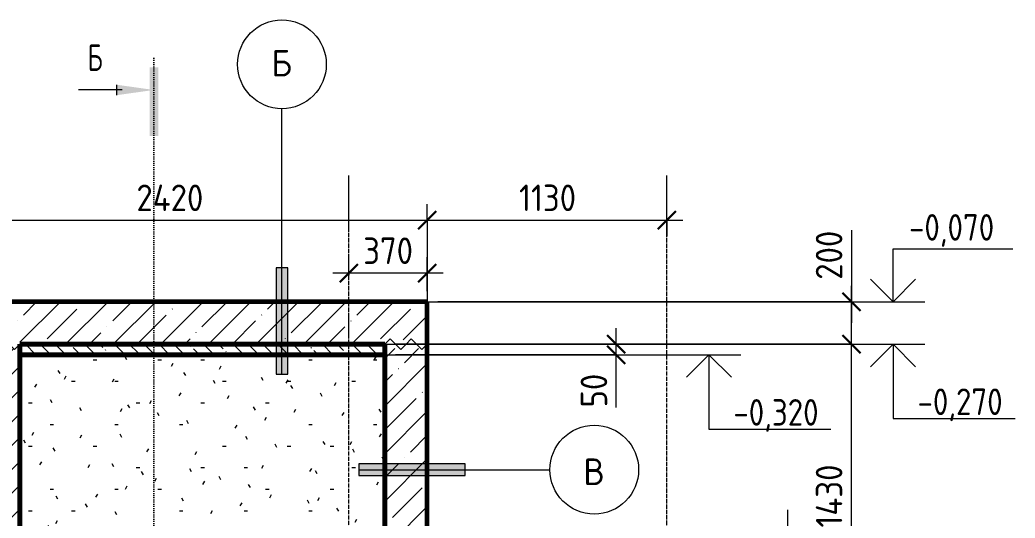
# Model space of a CAD drawing. Header units: millimetres. Extents: x 28039 to 90908, y -4005 to 79300.
# Drawn here: x 63630 to 68321, y -1089 to 1258 of the extents above; entities that cross this region are included whole.
import ezdxf

# ---------------------------------------------------------------- set-up
doc = ezdxf.new("R2010")
doc.units = ezdxf.units.MM
doc.linetypes.add('02 Штрихпунктирная _20 мм_', pattern=[25, 20, -2.5, 0, -2.5])
doc.linetypes.add('04 Пунктир 10мм', pattern=[10, 0, -10])
for name, color, linetype, lineweight in [('AA_Dim', 7, 'Continuous', 9), ('AA_Dim-50', 7, 'Continuous', 9), ('AA_Oformlenie', 7, 'Continuous', 9), ('AA_Razrez', 7, 'Continuous', 9), ('AA_Vinoska', 7, 'Continuous', 9), ('AA_Visotnaya otmetka', 7, 'Continuous', 9), ('AF_Stena', 7, 'Continuous', 9), ('Оси', 7, 'Continuous', 9)]:
    doc.layers.add(name, color=color, linetype=linetype, lineweight=lineweight)
for name, color, linetype, lineweight, true_color in [('AF_Perekritie', 7, 'Continuous', 60, 0x006a35), ('AF_Perekritie_Опалубка', 7, 'Continuous', 60, 0x006a35), ('AF_Stena_Опалубка', 7, 'Continuous', 20, 0x0063c6), ('KR_Fundament', 7, 'Continuous', 20, 0x804000)]:
    doc.layers.add(name, color=color, linetype=linetype, lineweight=lineweight, true_color=true_color)
doc.styles.add('GOST Common_1', font='GOST_Common.ttf', dxfattribs={"height": 125})
doc.styles.add('ISOCPEUR', font='isocpeur.TTF', dxfattribs={"width": 0.7, "height": 125})
doc.styles.add('ISOCPEUR_1', font='isocpeur.TTF', dxfattribs={"width": 0.9, "height": 125})
doc.styles.add('ISOCPEUR_2', font='isocpeur.TTF', dxfattribs={"width": 0.85, "height": 125})
doc.dimstyles.new('00_Точн_3_знака__прозр_', dxfattribs={"dimscale": 304.8, "dimtxt": 125.344371, "dimasz": 0.278871, "dimexe": 0.246063, "dimexo": 0.164042, "dimgap": 0.016404, "dimtad": 1, "dimdec": 3, "dimrnd": 0.001, "dimdsep": 46, "dimtxsty": 'ISOCPEUR_1', "dimblk1": 'OBLIQUE', "dimblk2": 'OBLIQUE', "dimsah": 1, "dimcen": 0.09, "dimdle": 0.246063, "dimazin": 0, "dimtfac": 1, "dimtdec": 4, "dimtix": 1, "dimtmove": 0, "dimatfit": 3, "dimfxl": 1, "dimtvp": 1, "dimtolj": 1, "dimtzin": 0, "dimlwd": 18, "dimlwe": 18, "dimarcsym": 2})
doc.dimstyles.new('00_Точн_3_знака__прозр__1', dxfattribs={"dimscale": 304.8, "dimtxt": 125.344371, "dimasz": 0.278871, "dimexe": 0.246063, "dimexo": 0.164042, "dimgap": 0.016404, "dimtad": 1, "dimdec": 3, "dimrnd": 0.001, "dimdsep": 46, "dimtxsty": 'ISOCPEUR_1', "dimblk1": 'OBLIQUE', "dimblk2": 'OBLIQUE', "dimsah": 1, "dimcen": 0.09, "dimdle": 0.246063, "dimazin": 0, "dimtfac": 1, "dimtdec": 4, "dimtix": 1, "dimtmove": 1, "dimatfit": 3, "dimfxl": 1, "dimtvp": 1, "dimtolj": 1, "dimtzin": 0, "dimlwd": 18, "dimlwe": 18, "dimarcsym": 2})
pattern_1 = [(45, (63365.58, -750), (-112.253, 112.253), []), (45, (63477.84, -750), (-112.253, 112.253), [198.438, -39.688, 1.676, -38.011])]

# ---------------------------------------------------------------- blocks, each defined once
blk = doc.blocks.new('Последовательность узлов - 3мм масшт50 маскировка-904230-А-А Опл')
at = {"layer": 'AA_Oformlenie'}
for p, q in [((-34280.1, -1700), (-34255.1, -1675)), ((-34205.1, -1725), (-34255.1, -1675)), ((-34180.1, -1700), (-34155.1, -1675)), ((-34105.1, -1725), (-34155.1, -1675)), ((-34180.1, -1700), (-34205.1, -1725)), ((-34080.1, -1700), (-34105.1, -1725))]:
    blk.add_line(p, q, dxfattribs=at)
blk = doc.blocks.new('Разрез - Номер узла_ спереди-394134-А-А Опл')
at = {"layer": 'AA_Razrez'}
for points in [[(-33294.3, 711.2), (-33334.2, 711.2), (-33334.2, 1034.1), (-33294.3, 1034.1)], [(-33491.2, 902.9), (-33491.2, 952.5), (-33314.5, 927.7)]]:
    blk.add_hatch(color=256, dxfattribs=at).paths.add_polyline_path(points)
for p, q in [((-33491.2, 952.5), (-33491.2, 902.9)), ((-33464.5, 927.7), (-33669.4, 927.7))]:
    blk.add_line(p, q, dxfattribs=at)
blk = doc.blocks.new('Высотные отметки - Стрелка вверх-400292-А-А Опл')
at = {"layer": 'AA_Vinoska'}
for p, q in [((-37154, -950), (-37719, -950)), ((-37154, -1200), (-37154, -950)), ((-37154, -1200), (-37260.1, -1093.9)), ((-37154, -1200), (-37048, -1093.9)), ((-37004, -1200), (-37304, -1200))]:
    blk.add_line(p, q, dxfattribs=at)
blk = doc.blocks.new('DIMBLOCK35-А-А Опл')
at = {"layer": 'AA_Dim-50', "color": 30, "lineweight": 30, "true_color": 0xff8000, "transparency": 16777216}
for p, q in [((67549.4, -270), (67506.9, -227.5)), ((67549.4, -270), (67591.9, -312.5)), ((67549.4, -1700), (67506.9, -1657.5)), ((67549.4, -1700), (67591.9, -1742.5))]:
    blk.add_line(p, q, dxfattribs=at)
at = {"layer": 'AA_Dim-50', "color": 30, "lineweight": 18, "true_color": 0xff8000, "transparency": 16777216}
for p, q in [((65400, -270), (67624.4, -270)), ((67549.4, -270), (65400, -270)), ((67549.4, -1700), (67549.4, -270)), ((65400, -1700), (67624.4, -1700)), ((67549.4, -1700), (65400, -1700))]:
    blk.add_line(p, q, dxfattribs=at)
at = {"layer": 'AA_Dim-50', "color": 0, "lineweight": 18, "transparency": 16777216, "insert": (67381.5, -1134), "char_height": 125, "width": 357.586, "attachment_point": 1, "rotation": 90, "line_spacing_factor": 1.135194, "style": 'ISOCPEUR_1'}
blk.add_mtext('1430', dxfattribs=at)
blk = doc.blocks.new('_Oblique')
at = {"color": 0, "linetype": 'ByBlock', "lineweight": -2}
blk.add_line((-0.5, -0.5), (0.5, 0.5), dxfattribs=at)
blk = doc.blocks.new('DIMBLOCK36-А-А Опл')
at = {"layer": 'AA_Dim-50', "color": 30, "lineweight": 18, "true_color": 0xff8000, "transparency": 16777216}
for p, q in [((67549.4, 267.8), (67549.4, -16.4)), ((67549.4, -270), (67549.4, 5)), ((67549.4, -16.4), (67549.4, -170)), ((65600, -70), (67624.4, -70)), ((67549.4, -70), (65600, -70)), ((65400, -270), (67624.4, -270)), ((67549.4, -270), (65400, -270))]:
    blk.add_line(p, q, dxfattribs=at)
at = {"layer": 'AA_Dim-50', "color": 30, "lineweight": 30, "true_color": 0xff8000, "transparency": 16777216}
for p, q in [((67549.4, -70), (67506.9, -27.5)), ((67549.4, -70), (67591.9, -112.5)), ((67549.4, -270), (67506.9, -227.5)), ((67549.4, -270), (67591.9, -312.5))]:
    blk.add_line(p, q, dxfattribs=at)
at = {"layer": 'AA_Dim-50', "color": 0, "lineweight": 18, "transparency": 16777216, "insert": (67381.5, 33.6), "char_height": 125, "width": 280.961, "attachment_point": 1, "rotation": 90, "line_spacing_factor": 1.135194, "style": 'ISOCPEUR_1'}
blk.add_mtext('200', dxfattribs=at)
blk = doc.blocks.new('DIMBLOCK47-А-А Опл')
at = {"layer": 'AA_Dim-50', "color": 30, "lineweight": 18, "true_color": 0xff8000, "transparency": 16777216}
for p, q in [((61030, 314.2), (61030, 389.2)), ((63130, 314.2), (63130, 389.2)), ((65550, 314.2), (65550, 389.2)), ((61030, 314.2), (63130, 314.2)), ((61030, 314.2), (61030, -1020)), ((63130, 314.2), (63130, -20)), ((65550, 314.2), (65550, -220))]:
    blk.add_line(p, q, dxfattribs=at)
at = {"layer": 'AA_Dim-50', "color": 30, "lineweight": 30, "true_color": 0xff8000, "transparency": 16777216}
for p, q in [((61030, 314.2), (61072.5, 356.7)), ((63130, 314.2), (63172.5, 356.7)), ((65550, 314.2), (65592.5, 356.7)), ((61030, 314.2), (60987.5, 271.7)), ((63130, 314.2), (63087.5, 271.7)), ((65550, 314.2), (65507.5, 271.7))]:
    blk.add_line(p, q, dxfattribs=at)
at = {"layer": 'AA_Dim-50', "color": 0, "lineweight": 18, "transparency": 16777216, "insert": (61701.6, 482), "char_height": 125, "width": 908.155, "attachment_point": 1, "line_spacing_factor": 1.135194, "style": 'ISOCPEUR_1'}
blk.add_mtext('7х300=2100', dxfattribs=at)
blk = doc.blocks.new('_None')
blk = doc.blocks.new('DIMBLOCK48-А-А Опл')
at = {"layer": 'AA_Dim-50', "color": 30, "lineweight": 18, "true_color": 0xff8000, "transparency": 16777216}
for p, q in [((63130, 314.2), (63130, 389.2)), ((65550, 314.2), (65550, 389.2)), ((63130, 314.2), (65550, 314.2)), ((63130, 314.2), (63130, -20)), ((65550, 314.2), (65550, -220)), ((66680, 314.2), (66680, 324.3)), ((66680, 314.2), (66680, 239.2))]:
    blk.add_line(p, q, dxfattribs=at)
at = {"layer": 'AA_Dim-50', "color": 30, "lineweight": 30, "true_color": 0xff8000, "transparency": 16777216}
for p, q in [((63130, 314.2), (63172.5, 356.7)), ((65550, 314.2), (65592.5, 356.7)), ((66680, 314.2), (66722.5, 356.7)), ((63130, 314.2), (63087.5, 271.7)), ((65550, 314.2), (65507.5, 271.7)), ((66680, 314.2), (66637.5, 271.7))]:
    blk.add_line(p, q, dxfattribs=at)
at = {"layer": 'AA_Dim-50', "color": 0, "lineweight": 18, "transparency": 16777216, "insert": (64179.2, 482), "char_height": 125, "width": 385.966, "attachment_point": 1, "line_spacing_factor": 1.135194, "style": 'ISOCPEUR_1'}
blk.add_mtext('2420', dxfattribs=at)
blk = doc.blocks.new('DIMBLOCK49-А-А Опл')
at = {"layer": 'AA_Dim-50', "color": 30, "lineweight": 18, "true_color": 0xff8000, "transparency": 16777216}
for p, q in [((65550, 314.2), (65550, 389.2)), ((65550, 314.2), (66755, 314.2)), ((65550, 314.2), (65550, -220)), ((66680, 314.2), (66680, 324.3)), ((66680, 314.2), (66680, 239.2))]:
    blk.add_line(p, q, dxfattribs=at)
at = {"layer": 'AA_Dim-50', "color": 30, "lineweight": 30, "true_color": 0xff8000, "transparency": 16777216}
for p, q in [((65550, 314.2), (65592.5, 356.7)), ((66680, 314.2), (66722.5, 356.7)), ((65550, 314.2), (65507.5, 271.7)), ((66680, 314.2), (66637.5, 271.7))]:
    blk.add_line(p, q, dxfattribs=at)
at = {"layer": 'AA_Dim-50', "color": 0, "lineweight": 18, "transparency": 16777216, "insert": (65982.6, 482), "char_height": 125, "width": 317.854, "attachment_point": 1, "line_spacing_factor": 1.135194, "style": 'ISOCPEUR_1'}
blk.add_mtext('1130', dxfattribs=at)
blk = doc.blocks.new('Высотные отметки - Стрелка вниз высокая-400290-А-А Опл')
at = {"layer": 'AA_Vinoska'}
for p, q in [((-27425.8, -2100), (-27125.8, -2100)), ((-27275.8, -2100), (-27381.9, -2206.1)), ((-27275.8, -2100), (-27275.8, -2450)), ((-27275.8, -2100), (-27169.8, -2206.1)), ((-27275.8, -2450), (-26700.8, -2450))]:
    blk.add_line(p, q, dxfattribs=at)
blk = doc.blocks.new('010_Флажок только номер _ТиповАннот_ - Узел В-3860282-А-А Опл')
at = {"layer": 'AA_Vinoska'}
blk.add_hatch(color=256, dxfattribs=at).paths.add_polyline_path([(-29582, -888.6), (-30082, -888.6), (-30082, -833.6), (-29582, -833.6)])
for p, q in [((-29582, -833.6), (-30082, -833.6)), ((-30082, -833.6), (-30082, -888.6)), ((-29582, -888.6), (-29582, -833.6)), ((-30082, -861.1), (-29182, -861.1)), ((-30082, -888.6), (-29582, -888.6))]:
    blk.add_line(p, q, dxfattribs=at)
blk.add_circle((-28973, -861.1), 209.1, dxfattribs=at)
blk = doc.blocks.new('010_Флажок только номер _ТиповАннот_ - Узел Б-3714363-А-А Опл')
at = {"layer": 'AA_Vinoska'}
blk.add_hatch(color=256, dxfattribs=at).paths.add_polyline_path([(-30417.6, 89.6), (-30417.6, -410.4), (-30472.6, -410.4), (-30472.6, 89.6)])
for p, q in [((-30445.1, -410.4), (-30445.1, 839.6)), ((-30417.6, 89.6), (-30472.6, 89.6)), ((-30472.6, 89.6), (-30472.6, -410.4)), ((-30417.6, -410.4), (-30417.6, 89.6)), ((-30472.6, -410.4), (-30417.6, -410.4))]:
    blk.add_line(p, q, dxfattribs=at)
blk.add_circle((-30445.1, 1048.7), 209.1, dxfattribs=at)
blk = doc.blocks.new('DIMBLOCK59-А-А Опл')
at = {"layer": 'AA_Dim-50', "color": 30, "lineweight": 30, "true_color": 0xff8000, "transparency": 16777216}
for p, q in [((66441, -270), (66398.5, -227.5)), ((66441, -320), (66398.5, -277.5)), ((66441, -270), (66483.5, -312.5)), ((66441, -320), (66483.5, -362.5))]:
    blk.add_line(p, q, dxfattribs=at)
at = {"layer": 'AA_Dim-50', "color": 30, "lineweight": 18, "true_color": 0xff8000, "transparency": 16777216}
for p, q in [((66441, -395), (66441, -195)), ((65400, -270), (66516, -270)), ((66441, -270), (65400, -270)), ((65400, -320), (66516, -320)), ((66441, -320), (65400, -320)), ((66441, -362.1), (66441, -295)), ((66441, -568.2), (66441, -362.1))]:
    blk.add_line(p, q, dxfattribs=at)
at = {"layer": 'AA_Dim-50', "color": 0, "lineweight": 18, "transparency": 16777216, "insert": (66273.2, -568.2), "char_height": 125, "width": 187.307, "attachment_point": 1, "rotation": 90, "line_spacing_factor": 1.135194, "style": 'ISOCPEUR_1'}
blk.add_mtext('50', dxfattribs=at)
blk = doc.blocks.new('DIMBLOCK62-А-А Опл')
at = {"layer": 'AA_Dim-50', "color": 30, "lineweight": 18, "true_color": 0xff8000, "transparency": 16777216}
for p, q in [((65180, 54.7), (65180, 139.8)), ((65550, -20), (65550, 139.8)), ((65625, 64.8), (65105, 64.8)), ((65180, 64.8), (65180, 54.7)), ((65550, 64.8), (65550, -20))]:
    blk.add_line(p, q, dxfattribs=at)
at = {"layer": 'AA_Dim-50', "color": 30, "lineweight": 30, "true_color": 0xff8000, "transparency": 16777216}
for p, q in [((65180, 64.8), (65222.5, 107.3)), ((65550, 64.8), (65592.5, 107.3)), ((65180, 64.8), (65137.5, 22.3)), ((65550, 64.8), (65507.5, 22.3))]:
    blk.add_line(p, q, dxfattribs=at)
at = {"layer": 'AA_Dim-50', "color": 0, "lineweight": 18, "transparency": 16777216, "insert": (65247.9, 232.7), "char_height": 125, "width": 280.961, "attachment_point": 1, "line_spacing_factor": 1.135194, "style": 'ISOCPEUR_1'}
blk.add_mtext('370', dxfattribs=at)

msp = doc.modelspace()

# ---------------------------------------------------------------- hatches: boundary and pattern name
at = {"layer": 'AF_Perekritie', "lineweight": 9}
h = msp.add_hatch(dxfattribs=at)
h.set_pattern_fill('FP_4', style=0, pattern_type=2)
h.set_pattern_definition(pattern_1)
h.paths.add_polyline_path([(65350.007, -270), (65350.007, -250), (65550.007, -250), (65550.007, -70), (63430.007, -70), (63430.007, -250), (63630.007, -250), (63630.007, -270)])
h = msp.add_hatch(dxfattribs=at)
h.set_pattern_fill('FP_6', style=0, pattern_type=2)
h.set_pattern_definition([(135, (63365.58, -750), (-70.0036, -70.0036), [99, -16.5, 3.3, -16.5]), (135, (63365.58, -680.04), (-70.0036, -70.0036), [])])
h.paths.add_polyline_path([(63630.007, -320), (65350.007, -320), (65350.007, -270), (63630.007, -270), (63630.007, -290)])
at = {"layer": 'AF_Stena'}
h = msp.add_hatch(dxfattribs=at)
h.set_pattern_fill('FP_4', color=256, style=0, pattern_type=2)
h.set_pattern_definition(pattern_1)
h.paths.add_polyline_path([(63630.007, -1680), (63630.007, -290), (63430.007, -290), (63430.007, -1680), (63530.007, -1680)])
h = msp.add_hatch(dxfattribs=at)
h.set_pattern_fill('FP_4', color=256, style=0, pattern_type=2)
h.set_pattern_definition(pattern_1)
h.paths.add_polyline_path([(65361.2098, -1680), (65550.007, -1680), (65550.007, -290), (65350.007, -290), (65350.007, -1680), (65358.007, -1680)])
at = {"layer": 'KR_Fundament', "lineweight": 9}
h = msp.add_hatch(dxfattribs=at)
h.set_pattern_fill('FP_7', style=0, pattern_type=2)
h.set_pattern_definition([(0, (63365.58, -750), (406.4, 101.6), [16.764, -288.036, 16.764, -288.036, -1625.6]), (0, (63365.58, -750), (406.4, 101.6), [-609.6, 16.764, -592.836, 16.764, -288.036, -711.2]), (0, (63365.58, -750), (406.4, 101.6), [-1524, 16.764, -186.436, 16.764, -491.236]), (120, (63517.98, -699.2), (-291.188, 301.1527), [16.764, -288.036, 16.764, -288.036, -1625.6]), (120, (63517.98, -699.2), (-291.188, 301.1527), [-609.6, 16.764, -592.836, 16.764, -288.036, -711.2]), (120, (63517.98, -699.2), (-291.188, 301.1527), [-1524, 16.764, -186.436, 16.764, -491.236]), (240, (63568.78, -496), (-115.212, -402.7527), [16.764, -288.036, 16.764, -288.036, -1625.6]), (240, (63568.78, -496), (-115.212, -402.7527), [-609.6, 16.764, -592.836, 16.764, -288.036, -711.2]), (240, (63568.78, -496), (-115.212, -402.7527), [-1524, 16.764, -186.436, 16.764, -491.236])])
h.paths.add_polyline_path([(63430.007, -1700), (63430.007, -320), (63389.024, -320), (61230.007, -1399.5085), (61230.007, -1700), (63194.0191, -1700)])
h.paths.add_polyline_path([(63630.007, -1700), (65350.007, -1700), (65350.007, -320), (63630.007, -320), (63630.007, -1680)])

# ---------------------------------------------------------------- linework, layer by layer
at = {"layer": 'AA_Razrez', "color": 7, "linetype": '04 Пунктир 10мм', "true_color": 0xffffff}
msp.add_line((64261.4946, 1077.709), (64261.4946, -3149.9748), dxfattribs=at)
at = {"layer": 'AA_Vinoska'}
msp.add_line((67250.007, -1200), (67250.007, -1050), dxfattribs=at)
at = {"layer": 'AA_Visotnaya otmetka', "color": 92, "true_color": 0x00cc00}
for p, q in [((64446.9314, -70), (67451.1345, -70)), ((67451.1345, -70), (67745.8247, -70))]:
    msp.add_line(p, q, dxfattribs=at)
at = {"layer": 'AA_Visotnaya otmetka'}
for p, q in [((65135.8665, -270), (67695.0114, -270)), ((67695.0114, -270), (67745.8247, -270)), ((65139.4173, -320), (65910.8563, -320)), ((65910.8563, -320), (66877.9032, -320))]:
    msp.add_line(p, q, dxfattribs=at)
at = {"layer": 'AF_Perekritie_Опалубка'}
for p, q in [((65550.007, -70), (63430.007, -70)), ((65550.007, -270), (65550.007, -70)), ((63630.007, -270), (65350.007, -270))]:
    msp.add_line(p, q, dxfattribs=at)
at = {"layer": 'AF_Stena_Опалубка', "lineweight": 60}
for p, q in [((63630.007, -1700), (63630.007, -270)), ((65350.007, -270), (65350.007, -1700)), ((65550.007, -1200), (65550.007, -270))]:
    msp.add_line(p, q, dxfattribs=at)
at = {"layer": 'KR_Fundament', "lineweight": 60}
for p, q in [((65350.007, -270), (63630.007, -270)), ((63630.007, -270), (63630.007, -320)), ((65350.007, -320), (65350.007, -270)), ((65350.007, -320), (63630.007, -320)), ((63630.007, -320), (63630.007, -1700)), ((63630.007, -320), (65350.007, -320)), ((65350.007, -1700), (65350.007, -320))]:
    msp.add_line(p, q, dxfattribs=at)
at = {"layer": 'Оси'}
for p, q in [((65180.007, 274.1928), (65180.007, 524.1928)), ((66680.007, 274.1928), (66680.007, 524.1928))]:
    msp.add_line(p, q, dxfattribs=at)
at = {"layer": 'Оси', "linetype": '02 Штрихпунктирная _20 мм_'}
for p, q in [((65180.007, -3279.9886), (65180.007, 274.1928)), ((66680.007, -3354.8), (66680.007, 274.1928))]:
    msp.add_line(p, q, dxfattribs=at)

# ---------------------------------------------------------------- block references
at = {"layer": 'AA_Oformlenie'}
for p in [(97710.0686, 1430), (99630.0686, 1430)]:
    msp.add_blockref('Последовательность узлов - 3мм масшт50 маскировка-904230-А-А Опл', p, dxfattribs=at)
at = {"layer": 'AA_Razrez'}
msp.add_blockref('Разрез - Номер узла_ спереди-394134-А-А Опл', (97576.0345, 0), dxfattribs=at)
at = {"layer": 'AA_Vinoska'}
for name in ['010_Флажок только номер _ТиповАннот_ - Узел Б-3714363-А-А Опл', '010_Флажок только номер _ТиповАннот_ - Узел В-3860282-А-А Опл']:
    msp.add_blockref(name, (95310.0686, 0), dxfattribs=at)
at = {"layer": 'AA_Visotnaya otmetka', "extrusion": (0, 0, -1)}
msp.add_blockref('Высотные отметки - Стрелка вверх-400292-А-А Опл', (-30591.7895, 1130), dxfattribs=at)
at = {"layer": 'AA_Visotnaya otmetka'}
for p in [(95021.6483, 1830), (94153.7268, 1780)]:
    msp.add_blockref('Высотные отметки - Стрелка вниз высокая-400290-А-А Опл', p, dxfattribs=at)

# ---------------------------------------------------------------- texts
at = {"layer": 'AA_Razrez', "insert": (63948.951, 1142.4396), "char_height": 125, "width": 84.177187, "attachment_point": 1, "style": 'ISOCPEUR'}
msp.add_mtext('\\fISOCPEUR|b0|i0|c204|p34|;\\W.7;Б', dxfattribs=at)
at = {"layer": 'AA_Vinoska', "char_height": 125, "attachment_point": 1, "style": 'GOST Common_1'}
for s, insert, width in [('\\fGOST Common|b0|i0|c204|p34|;Б', (64815.0293, 1116.6855), 120.253125), ('\\fGOST Common|b0|i0|c204|p34|;В', (66285.8492, -808.326), 124.261562)]:
    msp.add_mtext(s, dxfattribs=dict(at, insert=insert, width=width))
at = {"layer": 'AA_Visotnaya otmetka', "color": 92, "true_color": 0x00cc00, "insert": (67820.9086, 342.8398), "char_height": 125, "width": 479.798668, "attachment_point": 1, "line_spacing_factor": 1.135194, "style": 'ISOCPEUR_2'}
msp.add_mtext('-0,070', dxfattribs=at)
at = {"layer": 'AA_Visotnaya otmetka', "char_height": 125, "width": 479.798668, "attachment_point": 1, "line_spacing_factor": 1.135194, "style": 'ISOCPEUR_2'}
for s, insert in [('-0,270', (67860.9086, -478.659)), ('-0,320', (66992.9871, -528.659))]:
    msp.add_mtext(s, dxfattribs=dict(at, insert=insert))

# ---------------------------------------------------------------- dimensions: what is measured, and where the dimension line sits
at = {"layer": 'AA_Dim', "color": 30, "lineweight": 18, "true_color": 0xff8000}
dim = msp.add_linear_dim(base=(63130.007, 314.1725), p1=(61030.007, -1070), p2=(63130.007, -70), angle=0, text='7х300=2100', dimstyle='00_Точн_3_знака__прозр_', override={"dimpost": '<>', "dimblk1": 'None', "dimblk2": 'None', "dimsah": 1, "dimfxl": 2325.94067}, dxfattribs=at)
dim.commit()
dim.dimension.update_dxf_attribs({"geometry": 'DIMBLOCK47-А-А Опл', "text_midpoint": (62080.007, 381.6725)})
for base, p1, p2, text, override, picture, middle in [((65550.007, 314.1725), (63130.007, -70), (65550.007, -270), '2420', {"dimpost": '<>', "dimblk1": 'None', "dimblk2": 'None', "dimsah": 1, "dimfxl": 2428.250399}, 'DIMBLOCK48-А-А Опл', (64340.007, 381.6725)), ((66680.007, 314.1725), (65550.007, -270), (66680.007, 374.2766), '1130', {"dimpost": '<>', "dimblk1": 'None', "dimblk2": 'None', "dimsah": 1, "dimfxl": 1300.766045}, 'DIMBLOCK49-А-А Опл', (66115.007, 381.6725))]:
    dim = msp.add_linear_dim(base=base, p1=p1, p2=p2, text=text, dimstyle='00_Точн_3_знака__прозр_', override=override, dxfattribs=at)
    dim.commit()
    dim.dimension.update_dxf_attribs({"geometry": picture, "text_midpoint": middle})
for base, p1, p2, override, picture, middle in [((67549.3656, -70), (65350.007, -270), (65550.007, -70), {"dimpost": '<>', "dimfxl": 282.842712}, 'DIMBLOCK36-А-А Опл', (67464.8591, 174.0977)), ((66441.0317, -270), (65350.007, -320), (65350.007, -270), {"dimpost": '<>', "dimfxl": 50}, 'DIMBLOCK59-А-А Опл', (66356.5252, -474.56))]:
    dim = msp.add_linear_dim(base=base, p1=p1, p2=p2, angle=90, dimstyle='00_Точн_3_знака__прозр__1', override=override, dxfattribs=at)
    dim.commit()
    dim.dimension.update_dxf_attribs({"geometry": picture, "text_midpoint": middle, "dimtype": 160, "text_rotation": 90})
dim = msp.add_linear_dim(base=(65180.007, 64.838), p1=(65550.007, -70), p2=(65180.007, 4.7339), dimstyle='00_Точн_3_знака__прозр_', override={"dimpost": '<>', "dimfxl": 377.472059}, dxfattribs=at)
dim.commit()
dim.dimension.update_dxf_attribs({"geometry": 'DIMBLOCK62-А-А Опл', "text_midpoint": (65365.007, 132.338)})
dim = msp.add_linear_dim(base=(67549.3656, -270), p1=(65350.007, -1700), p2=(65350.007, -270), angle=90, dimstyle='00_Точн_3_знака__прозр_', override={"dimpost": '<>', "dimfxl": 1430}, dxfattribs=at)
dim.commit()
dim.dimension.update_dxf_attribs({"geometry": 'DIMBLOCK35-А-А Опл', "text_midpoint": (67481.8656, -985)})

doc.saveas('drawing.dxf')
